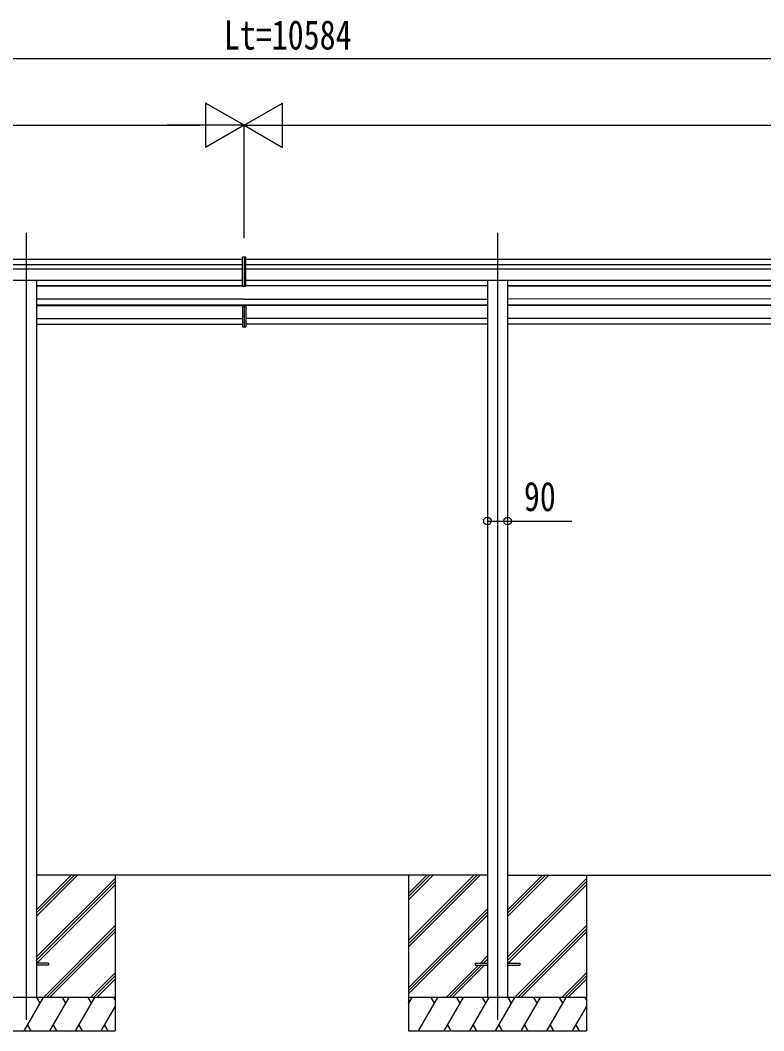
# Model space of a CAD drawing. Units: millimetres, scale not verified. Extents: x -16820 to 16820, y -11880 to 11880.
# Drawn here: x -389 to 2957, y -8343 to -3797 of the extents above; entities that cross this region are included whole.
import ezdxf
from ezdxf.enums import TextEntityAlignment as Align

# ---------------------------------------------------------------- set-up
doc = ezdxf.new("R2010")
doc.units = ezdxf.units.MM
doc.header["$LTSCALE"] = 40
for name, color, linetype in [('0-3_YKK_12', 2, 'Continuous'), ('0-4_YKK_13', 4, 'Continuous'), ('0-5_YKK_A1', 4, 'Continuous'), ('0-6_YKK_D', 6, 'Continuous')]:
    doc.layers.add(name, color=color, linetype=linetype)
doc.styles.add('ＭＳ ゴシック', font='')
doc.styles.get('ＭＳ ゴシック').set_extended_font_data('MS Gothic')

msp = doc.modelspace()

# ---------------------------------------------------------------- linework, layer by layer
at = {"layer": '0-3_YKK_12'}
for p, q in [((-361.3, -4753.91), (-361.3, -5231.65)), ((1758.7, -4753.91), (1758.7, -5231.65)), ((-361.3, -5231.65), (-361.3, -8293.43)), ((1758.7, -5231.65), (1758.7, -8293.43))]:
    msp.add_line(p, q, dxfattribs=at)
at = {"layer": '0-4_YKK_13'}
for p, q in [((618.7, -4862.88), (611.2, -4863.39)), ((611.2, -4993.28), (611.2, -4863.39)), ((626.2, -4863.39), (618.7, -4862.88)), ((618.7, -4862.88), (618.7, -4993.78)), ((626.2, -4993.28), (626.2, -4863.39)), ((611.2, -5082.14), (611.2, -5176.75)), ((616.2, -5081.14), (612.2, -5081.14)), ((618.7, -5080.08), (618.7, -5177.26)), ((621.2, -5081.11), (625.2, -5081.14)), ((626.2, -5082.14), (626.2, -5176.75)), ((611.2, -5176.76), (618.7, -5177.26)), ((618.7, -5177.26), (626.2, -5176.76)), ((-261.3, -8038.93), (-316.3, -8038.93)), ((-261.3, -8038.93), (-261.3, -8047.93)), ((1658.7, -8038.93), (1658.7, -8047.93)), ((1658.7, -8038.93), (1713.7, -8038.93)), ((1803.7, -8038.93), (1858.7, -8038.93)), ((1858.7, -8038.93), (1858.7, -8047.93)), ((-261.3, -8047.93), (-316.3, -8047.93)), ((1658.7, -8047.93), (1713.7, -8047.93)), ((1803.7, -8047.93), (1858.7, -8047.93))]:
    msp.add_line(p, q, dxfattribs=at)
for points in [[(611.2, -4993.28), (618.7, -4993.78), (626.2, -4993.28)], [(616.2, -5081.12), (616.2, -5080.55), (616.2, -5080.1)], [(621.2, -5081.12), (621.2, -5080.55), (621.2, -5080.1)]]:
    msp.add_lwpolyline(points, dxfattribs=at)
for centre, major_axis, start_param, end_param in [((612.2, -5082.14), (0.909, 0.42), 1.1412323, 2.7120287), ((625.2, -5082.14), (0.909, -0.42), 0.429564, 2.0003603)]:
    msp.add_ellipse(centre, major_axis=major_axis, ratio=0.991593, start_param=start_param, end_param=end_param, dxfattribs=at)
at = {"layer": '0-5_YKK_A1'}
for p, q in [((-4225.4, -4872.22), (611.2, -4872.22)), ((-4209.4, -4895.1), (611.2, -4895.1)), ((626.2, -4872.22), (6182.8, -4872.22)), ((626.2, -4895.1), (6166.8, -4895.1)), ((-4209.4, -4915.25), (611.2, -4915.25)), ((626.2, -4915.25), (6166.8, -4915.25)), ((-4209.4, -4966.46), (611.2, -4966.46)), ((-316.1, -4966.46), (-316.1, -8193.43)), ((-316.1, -4992.37), (611.2, -4992.37)), ((-316.08, -4990.78), (611.2, -4990.78)), ((-287.34, -4990.78), (-287.34, -4992.37)), ((-279.2, -4990.78), (-279.2, -4992.37)), ((-107.34, -4990.78), (-107.34, -4992.37)), ((-99.2, -4990.78), (-99.2, -4992.37)), ((72.66, -4990.78), (72.66, -4992.37)), ((80.8, -4990.78), (80.8, -4992.37)), ((252.66, -4990.78), (252.66, -4992.37)), ((260.8, -4990.78), (260.8, -4992.37)), ((432.66, -4990.78), (432.66, -4992.37)), ((440.8, -4990.78), (440.8, -4992.37)), ((626.2, -4966.46), (6166.8, -4966.46)), ((626.2, -4990.78), (1713.52, -4990.78)), ((1713.51, -4992.37), (626.2, -4992.37)), ((792.66, -4990.78), (792.66, -4992.37)), ((792.66, -4990.78), (792.66, -4992.37)), ((800.8, -4990.78), (800.8, -4992.37)), ((800.8, -4990.78), (800.8, -4992.37)), ((972.66, -4990.78), (972.66, -4992.37)), ((980.8, -4990.78), (980.8, -4992.37)), ((1152.66, -4990.78), (1152.66, -4992.37)), ((1160.8, -4990.78), (1160.8, -4992.37)), ((1332.66, -4990.78), (1332.66, -4992.37)), ((1340.8, -4990.78), (1340.8, -4992.37)), ((1512.66, -4990.78), (1512.66, -4992.37)), ((1520.8, -4990.78), (1520.8, -4992.37)), ((1803.9, -4992.37), (5013.5, -4992.37)), ((1803.92, -4990.78), (5013.52, -4990.78)), ((1872.66, -4990.78), (1872.66, -4992.37)), ((1880.8, -4990.78), (1880.8, -4992.37)), ((2052.66, -4990.78), (2052.66, -4992.37)), ((2060.8, -4990.78), (2060.8, -4992.37)), ((2232.66, -4990.78), (2232.66, -4992.37)), ((2240.8, -4990.78), (2240.8, -4992.37)), ((2412.66, -4990.78), (2412.66, -4992.37)), ((2420.8, -4990.78), (2420.8, -4992.37)), ((2592.66, -4990.78), (2592.66, -4992.37)), ((2600.8, -4990.78), (2600.8, -4992.37)), ((2772.66, -4990.78), (2772.66, -4992.37)), ((2780.8, -4990.78), (2780.8, -4992.37)), ((2952.66, -4990.78), (2952.66, -4992.37)), ((618.7, -5051.15), (-316.1, -5051.15)), ((-316.1, -5077.39), (618.7, -5077.39)), ((-316.1, -5080.1), (618.7, -5080.1)), ((-287.34, -5077.39), (-287.34, -5080.1)), ((-279.2, -5077.39), (-279.2, -5080.1)), ((-107.34, -5077.39), (-107.34, -5080.1)), ((-99.2, -5077.39), (-99.2, -5080.1)), ((72.66, -5077.39), (72.66, -5080.1)), ((80.8, -5077.39), (80.8, -5080.1)), ((252.66, -5077.39), (252.66, -5080.1)), ((260.8, -5077.39), (260.8, -5080.1)), ((432.66, -5077.39), (432.66, -5080.1)), ((440.8, -5077.39), (440.8, -5080.1)), ((612.66, -5077.39), (612.66, -5080.1)), ((618.7, -5051.15), (1713.51, -5051.08)), ((618.7, -5077.39), (1713.51, -5077.39)), ((1713.5, -5080.1), (618.7, -5080.1)), ((620.8, -5077.39), (620.8, -5080.1)), ((792.66, -5077.39), (792.66, -5080.1)), ((800.8, -5077.39), (800.8, -5080.1)), ((972.66, -5077.39), (972.66, -5080.1)), ((980.8, -5077.39), (980.8, -5080.1)), ((1152.66, -5077.39), (1152.66, -5080.1)), ((1160.8, -5077.39), (1160.8, -5080.1)), ((1332.66, -5077.39), (1332.66, -5080.1)), ((1340.8, -5077.39), (1340.8, -5080.1)), ((1512.66, -5077.39), (1512.66, -5080.1)), ((1520.8, -5077.39), (1520.8, -5080.1)), ((1803.89, -5077.39), (5013.5, -5077.39)), ((5013.5, -5051.15), (1803.9, -5050.93)), ((5013.5, -5080.1), (1803.9, -5080.1)), ((1872.66, -5077.39), (1872.66, -5080.1)), ((1880.8, -5077.39), (1880.8, -5080.1)), ((2052.66, -5077.39), (2052.66, -5080.1)), ((2060.8, -5077.39), (2060.8, -5080.1)), ((2232.66, -5077.39), (2232.66, -5080.1)), ((2240.8, -5077.39), (2240.8, -5080.1)), ((2412.66, -5077.39), (2412.66, -5080.1)), ((2420.8, -5077.39), (2420.8, -5080.1)), ((2592.66, -5077.39), (2592.66, -5080.1)), ((2600.8, -5077.39), (2600.8, -5080.1)), ((2772.66, -5077.39), (2772.66, -5080.1)), ((2780.8, -5077.39), (2780.8, -5080.1)), ((2952.66, -5077.39), (2952.66, -5080.1)), ((-316.1, -5138.67), (611.2, -5138.67)), ((-316.1, -5164.75), (611.2, -5164.76)), ((1713.5, -5138.67), (626.2, -5138.67)), ((1713.5, -5164.75), (626.2, -5164.75)), ((5013.5, -5138.67), (1803.9, -5138.67)), ((5013.5, -5164.74), (1803.9, -5164.76)), ((-316.3, -7829.06), (-130.66, -7643.43)), ((-316.3, -7814.92), (-144.81, -7643.43)), ((-316.3, -7800.77), (-158.95, -7643.43)), ((1713.7, -7643.43), (-316.3, -7643.43)), ((-316.3, -8012.9), (38.7, -7657.91)), ((-316.3, -8027.05), (38.7, -7672.05)), ((38.7, -7643.43), (38.7, -8343.43)), ((1358.7, -7643.43), (1358.7, -8343.43)), ((1358.7, -7937.4), (1652.68, -7643.43)), ((1358.7, -7951.55), (1666.83, -7643.43)), ((1358.7, -7965.69), (1680.97, -7643.43)), ((1358.7, -7725.27), (1440.55, -7643.43)), ((1358.7, -7739.41), (1454.69, -7643.43)), ((1358.7, -7753.56), (1468.83, -7643.43)), ((1803.7, -7829.06), (1989.34, -7643.43)), ((1803.7, -7814.92), (1975.19, -7643.43)), ((1803.7, -7800.77), (1961.05, -7643.43)), ((1803.7, -7643.43), (5013.7, -7643.43)), ((1803.7, -8012.9), (2158.7, -7657.91)), ((1803.7, -8027.05), (2158.7, -7672.05)), ((2158.7, -7643.43), (2158.7, -8343.43)), ((-314.03, -8038.93), (38.7, -7686.19)), ((1805.97, -8038.93), (2158.7, -7686.19)), ((1358.7, -8149.54), (1713.7, -7794.54)), ((1358.7, -8163.68), (1713.7, -7808.68)), ((1358.7, -8177.82), (1713.7, -7822.82)), ((-284.69, -8193.43), (38.7, -7870.04)), ((-270.55, -8193.43), (38.7, -7884.18)), ((-256.4, -8193.43), (38.7, -7898.32)), ((1835.31, -8193.43), (2158.7, -7870.04)), ((1849.45, -8193.43), (2158.7, -7884.18)), ((1863.6, -8193.43), (2158.7, -7898.32)), ((1681.45, -8038.93), (1713.7, -8006.67)), ((1695.59, -8038.93), (1713.7, -8020.81)), ((1709.73, -8038.93), (1713.7, -8034.95)), ((-72.56, -8193.43), (38.7, -8082.17)), ((1526.95, -8193.43), (1672.45, -8047.93)), ((1541.09, -8193.43), (1686.59, -8047.93)), ((1555.23, -8193.43), (1700.73, -8047.93)), ((2047.44, -8193.43), (2158.7, -8082.17)), ((-58.41, -8193.43), (38.7, -8096.31)), ((-44.27, -8193.43), (38.7, -8110.45)), ((2061.59, -8193.43), (2158.7, -8096.31)), ((2075.73, -8193.43), (2158.7, -8110.45)), ((38.7, -8193.43), (-761.3, -8193.43)), ((-370.34, -8343.43), (-283.74, -8193.43)), ((-298.74, -8219.41), (-313.74, -8193.43)), ((-254.87, -8343.43), (-168.27, -8193.43)), ((-183.27, -8219.41), (-198.27, -8193.43)), ((-139.4, -8343.43), (-52.8, -8193.43)), ((-67.8, -8219.41), (-82.8, -8193.43)), ((38.7, -8203.87), (32.67, -8193.43)), ((2158.7, -8193.43), (1358.7, -8193.43)), ((1358.7, -8222.37), (1375.41, -8193.43)), ((1360.41, -8219.41), (1358.7, -8216.45)), ((1403.25, -8343.43), (1489.85, -8193.43)), ((1474.85, -8219.41), (1459.85, -8193.43)), ((1518.72, -8343.43), (1605.32, -8193.43)), ((1590.32, -8219.41), (1575.32, -8193.43)), ((1634.19, -8343.43), (1720.79, -8193.43)), ((1705.79, -8219.41), (1690.79, -8193.43)), ((1749.66, -8343.43), (1836.26, -8193.43)), ((1821.26, -8219.41), (1806.26, -8193.43)), ((1865.13, -8343.43), (1951.73, -8193.43)), ((1936.73, -8219.41), (1921.73, -8193.43)), ((1980.6, -8343.43), (2067.2, -8193.43)), ((2052.2, -8219.41), (2037.2, -8193.43)), ((2158.7, -8203.87), (2152.67, -8193.43)), ((-23.93, -8343.43), (38.7, -8234.94)), ((2096.07, -8343.43), (2158.7, -8234.94)), ((-355.34, -8317.45), (-340.34, -8343.43)), ((-239.87, -8317.45), (-224.87, -8343.43)), ((-124.4, -8317.45), (-109.4, -8343.43)), ((-8.93, -8317.45), (6.07, -8343.43)), ((1533.72, -8317.45), (1548.72, -8343.43)), ((1649.19, -8317.45), (1664.19, -8343.43)), ((1764.66, -8317.45), (1779.66, -8343.43)), ((1880.13, -8317.45), (1895.13, -8343.43)), ((1995.6, -8317.45), (2010.6, -8343.43)), ((2111.07, -8317.45), (2126.07, -8343.43)), ((-761.3, -8343.43), (38.7, -8343.43)), ((1358.7, -8343.43), (2158.7, -8343.43))]:
    msp.add_line(p, q, dxfattribs=at)
for points in [[(1713.5, -4966.46), (1713.7, -7468.43), (1713.7, -8193.43)], [(1803.9, -4966.46), (1803.7, -7468.43), (1803.7, -8193.43)]]:
    msp.add_lwpolyline(points, dxfattribs=at)
at = {"layer": '0-6_YKK_D'}
for p, q in [((-4113.4, -3969.3), (6070.7, -3969.3)), ((618.7, -4269.3), (445.5, -4169.3)), ((445.5, -4169.3), (445.5, -4369.3)), ((618.7, -4269.3), (791.91, -4169.3)), ((791.91, -4369.3), (791.91, -4169.3)), ((-4113.4, -4269.3), (418.7, -4269.3)), ((618.7, -4269.3), (272.29, -4269.3)), ((618.7, -4269.3), (445.5, -4369.3)), ((618.7, -4777.83), (618.7, -4268.3)), ((618.7, -4776.13), (618.7, -4268.3)), ((618.7, -4269.3), (791.91, -4369.3)), ((618.7, -4269.3), (965.11, -4269.3)), ((818.7, -4269.3), (6070.7, -4269.3))]:
    msp.add_line(p, q, dxfattribs=at)
msp.add_lwpolyline([(1713.5, -6050.2), (1803.9, -6050.2), (2093.77, -6050.2)], dxfattribs=at)
for centre in [(1713.5, -6050.2), (1803.9, -6050.2)]:
    msp.add_circle(centre, 17, dxfattribs=at)

# ---------------------------------------------------------------- texts
at = {"layer": '0-6_YKK_D', "style": 'ＭＳ ゴシック', "width": 0.8}
for s, p in [('Lt=10584', (527.45, -3968.3)), ('90', (1877.24, -6044.86))]:
    msp.add_text(s, height=132, dxfattribs=at).set_placement(p, align=Align.BOTTOM_LEFT)

doc.saveas('drawing.dxf')
